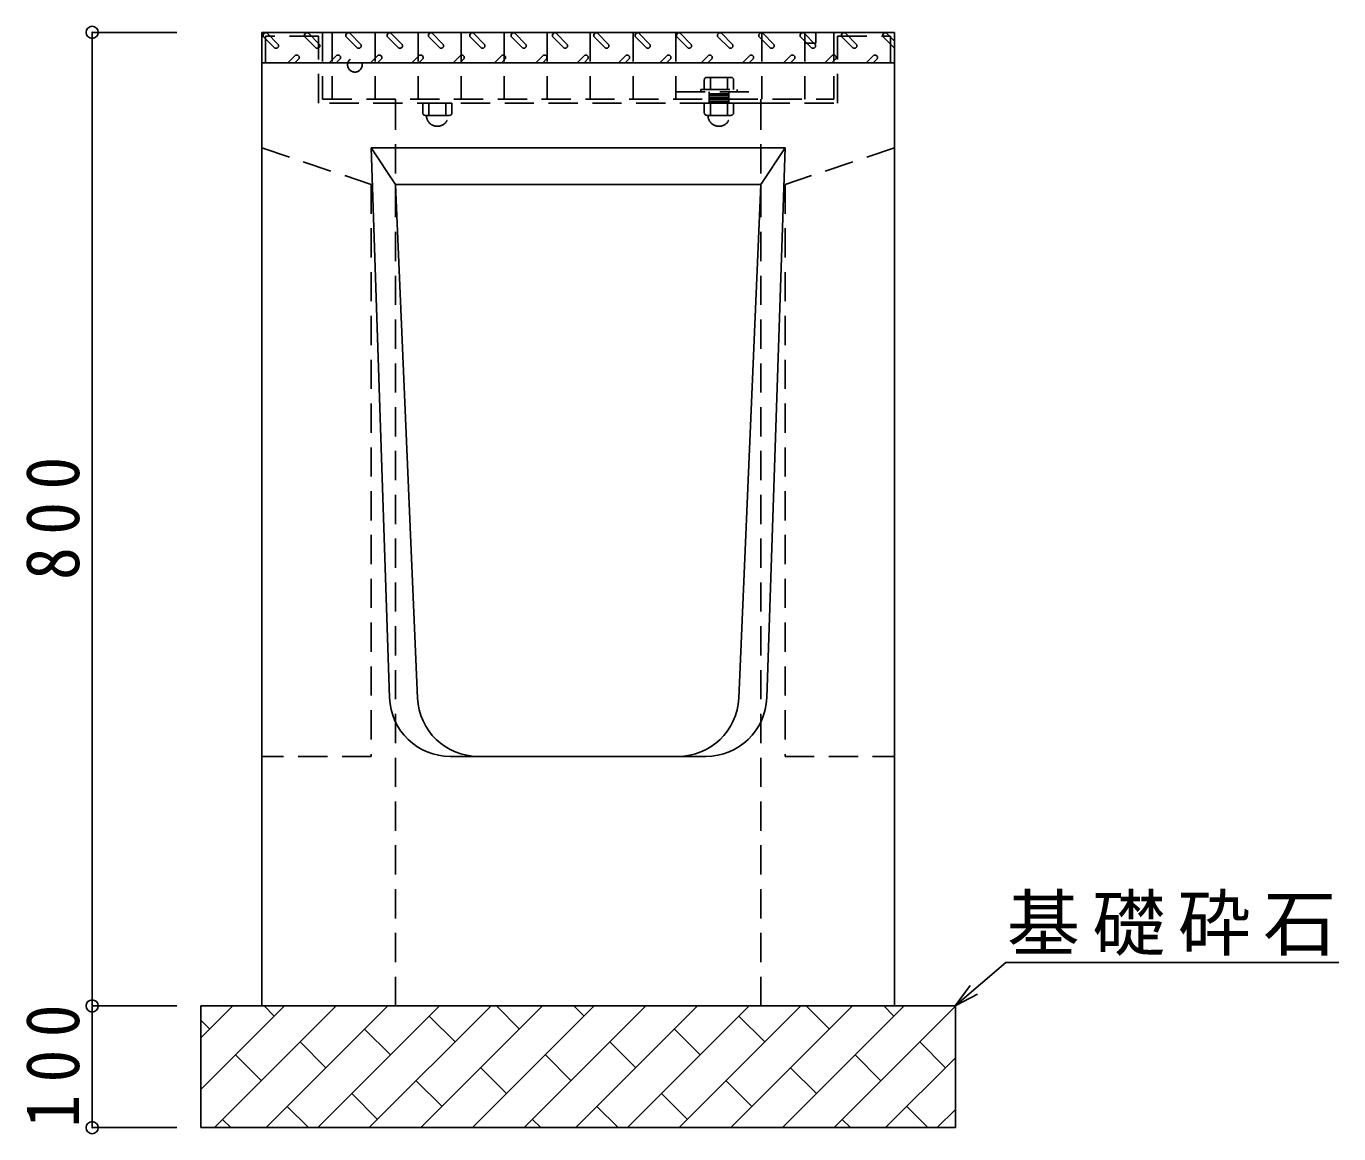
# Model space of a CAD drawing. Units: millimetres at full size, sheet at 1:20; details may follow other scales. Extents: x -575 to 740, y -880 to 1203.
# Drawn here: x -575 to 503, y -880 to 30 of the extents above; entities that cross this region are included whole.
import ezdxf

# ---------------------------------------------------------------- set-up
doc = ezdxf.new("R2010")
doc.units = ezdxf.units.MM
doc.header["$LTSCALE"] = 20
doc.header["$PDMODE"] = 32
doc.header["$PDSIZE"] = 10
doc.linetypes.add('DASHED1', pattern=[1.8, 1.2, -0.6])
for name, color, linetype in [('0-1', 7, 'Continuous'), ('0-3', 7, 'Continuous'), ('0-4', 2, 'DASHED1'), ('0-5', 3, 'Continuous')]:
    doc.layers.add(name, color=color, linetype=linetype)
doc.styles.add('ＭＳ ゴシック', font='')
doc.styles.get('ＭＳ ゴシック').set_extended_font_data('MS Gothic')

msp = doc.modelspace()

# ---------------------------------------------------------------- linework, layer by layer
at = {"layer": '0-1'}
for p, q in [((-381.58, -775), (-381.58, 25)), ((138.42, 25), (138.42, -775)), ((-276.52, -521.67), (-291.58, -70)), ((33.37, -521.67), (48.42, -70)), ((-271.58, -100), (-253.5, -522)), ((28.42, -100), (10.34, -522)), ((-16.6, -570), (-226.55, -570)), ((-431.58, -875), (-431.58, -775)), ((-431.58, -775), (188.42, -775)), ((-431.58, -843.71), (-362.87, -775)), ((-431.58, -801.28), (-405.29, -775)), ((-420.44, -875), (-320.44, -775)), ((-371.23, -783.36), (-379.59, -775)), ((-378.02, -875), (-278.02, -775)), ((-335.59, -875), (-235.59, -775)), ((-293.16, -875), (-193.16, -775)), ((-250.74, -875), (-150.74, -775)), ((-208.31, -875), (-108.31, -775)), ((-169.71, -793.97), (-188.68, -775)), ((-165.88, -875), (-65.88, -775)), ((-116.67, -783.36), (-125.04, -775)), ((-123.46, -875), (-23.46, -775)), ((-81.03, -875), (18.97, -775)), ((-38.6, -875), (61.4, -775)), ((3.82, -875), (103.82, -775)), ((46.25, -875), (146.25, -775)), ((84.85, -793.97), (65.88, -775)), ((88.68, -875), (188.42, -775.25)), ((137.89, -783.36), (129.52, -775)), ((188.42, -775), (188.42, -875)), ((-424.26, -793.97), (-431.58, -786.66)), ((-222.74, -804.58), (-243.95, -783.36)), ((31.82, -804.58), (10.61, -783.36)), ((-275.77, -815.18), (-296.98, -793.97)), ((-21.21, -815.18), (-42.43, -793.97)), ((-328.8, -825.79), (-350.02, -804.58)), ((-74.25, -825.79), (-95.46, -804.58)), ((180.31, -825.79), (159.1, -804.58)), ((-381.84, -836.4), (-403.05, -815.18)), ((-127.28, -836.4), (-148.49, -815.18)), ((127.28, -836.4), (106.07, -815.18)), ((131.1, -875), (188.42, -817.68)), ((-180.31, -847), (-201.53, -825.79)), ((74.25, -847), (53.03, -825.79)), ((-233.35, -857.61), (-254.56, -836.4)), ((21.21, -857.61), (0, -836.4)), ((-286.38, -868.22), (-307.59, -847)), ((-31.82, -868.22), (-53.03, -847)), ((-343.23, -875), (-360.62, -857.61)), ((-88.68, -875), (-106.07, -857.61)), ((165.88, -875), (148.49, -857.61)), ((173.53, -875), (188.42, -860.1)), ((-406.87, -875), (-413.66, -868.22)), ((-152.31, -875), (-159.1, -868.22)), ((102.24, -875), (95.46, -868.22)), ((-431.58, -875), (188.42, -875))]:
    msp.add_line(p, q, dxfattribs=at)
at = {"layer": '0-1', "linetype": 'DASHED1'}
for p, q in [((-271.58, -31), (-271.58, -775)), ((28.42, -31), (28.42, -775)), ((-381.58, -70), (-291.58, -100)), ((138.42, -70), (48.42, -100)), ((48.42, -100), (48.42, -570)), ((48.42, -570), (138.42, -570))]:
    msp.add_line(p, q, dxfattribs=at)
at = {"layer": '0-1'}
for points in [[(-291.58, -70), (48.42, -70), (28.42, -100)], [(-291.58, -70), (-271.58, -100), (28.42, -100)]]:
    msp.add_lwpolyline(points, dxfattribs=at)
at = {"layer": '0-1', "linetype": 'DASHED1'}
msp.add_lwpolyline([(-291.58, -100), (-291.58, -570), (-381.58, -570)], dxfattribs=at)
at = {"layer": '0-1'}
for centre, start, end in [((-226.55, -520), 181.90915, 270), ((-203.54, -520), 182.2906, 270), ((-39.62, -520), 270, 357.70938), ((-16.6, -520), 270, 358.09085)]:
    msp.add_arc(centre, 50, start, end, dxfattribs=at)
at = {"layer": '0-3'}
for p, q in [((-520.88, -775), (-520.88, 25)), ((-520.88, 25), (-451.19, 25)), ((229.96, -739.27), (503.42, -739.27)), ((188.15, -774.95), (200.62, -758.3)), ((-520.88, -875), (-520.88, -775)), ((-520.88, -775), (-451.19, -775)), ((-520.88, -775), (-451.19, -775)), ((-520.88, -775), (-451.19, -775)), ((-520.88, -875), (-451.19, -875))]:
    msp.add_line(p, q, dxfattribs=at)
msp.add_lwpolyline([(229.96, -739.27), (188.15, -774.95), (206.55, -765.26)], dxfattribs=at)
for p in [(-520.88, 25), (-520.88, -775), (-520.88, -875)]:
    msp.add_point(p, dxfattribs=at)
at = {"layer": '0-4'}
for p, q in [((-323.58, 25), (-323.58, -30)), ((-288.28, 25), (-288.28, -30)), ((-252.98, 25), (-252.98, -30)), ((-217.68, 25), (-217.68, -30)), ((-182.38, 25), (-182.38, -30)), ((-147.08, 25), (-147.08, -30)), ((-111.78, 25), (-111.78, -30)), ((-76.48, 25), (-76.48, -30)), ((-41.18, 25), (-41.18, -30)), ((29.42, 25), (29.42, -30)), ((64.72, 25), (64.72, -30)), ((64.72, 16), (73.72, 16)), ((-17.88, -14), (-17.88, -22)), ((4.12, -12), (-15.88, -12)), ((-12.88, -12), (-12.88, -22)), ((1.12, -12), (1.12, -22)), ((6.12, -14), (6.12, -22)), ((-41.18, -24), (29.42, -24)), ((-20.88, -22), (9.12, -22)), ((-20.88, -22), (-20.88, -24)), ((-13.88, -24), (-13.88, -33.2)), ((2.12, -24), (2.12, -33.2)), ((9.12, -22), (9.12, -24))]:
    msp.add_line(p, q, dxfattribs=at)
at = {"layer": '0-4', "color": 3}
for p, q in [((-13.88, -31.5), (2.12, -31.5)), ((-249.28, -41.2), (-249.28, -33.2)), ((-249.28, -33.2), (-225.28, -33.2)), ((-244.28, -43.2), (-244.28, -33.2)), ((-230.28, -43.2), (-230.28, -33.2)), ((-225.28, -41.2), (-225.28, -33.2)), ((-17.88, -41.2), (-17.88, -33.2)), ((6.12, -33.2), (-17.88, -33.2)), ((-13.88, -33), (2.12, -33)), ((-12.88, -43.2), (-12.88, -33.2)), ((1.12, -43.2), (1.12, -33.2)), ((6.12, -41.2), (6.12, -33.2)), ((-247.28, -43.2), (-227.28, -43.2)), ((4.12, -43.2), (-15.88, -43.2))]:
    msp.add_line(p, q, dxfattribs=at)
at = {"layer": '0-4'}
msp.add_lwpolyline([(-323.58, 25), (73.72, 25), (73.72, 16)], dxfattribs=at)
msp.add_circle((-305.02, -1.7), 6, dxfattribs=at)
for centre, start, end in [((-15.88, -14), 90, 180), ((4.12, -14), 0, 90)]:
    msp.add_arc(centre, 2, start, end, dxfattribs=at)
at = {"layer": '0-4', "color": 3}
for centre, radius, start, end in [((-247.28, -41.2), 2, 180, 270), ((-227.28, -41.2), 2, 270, 0), ((-15.88, -41.2), 2, 180, 270), ((4.12, -41.2), 2, 270, 0), ((-237.28, -43.2), 9, 180, 0), ((-5.88, -43.2), 9, 180, 0)]:
    msp.add_arc(centre, radius, start, end, dxfattribs=at)
at = {"layer": '0-5'}
for p, q in [((-381.58, 0), (-381.58, 25)), ((-381.58, 25), (138.42, 25)), ((-370.66, 12.02), (-380.28, 21.64)), ((-377.45, 24.47), (-379.15, 24.47)), ((-367.83, 14.85), (-377.45, 24.47)), ((-336.72, 12.02), (-346.34, 21.64)), ((-343.51, 24.47), (-345.2, 24.47)), ((-333.89, 14.85), (-343.51, 24.47)), ((-302.78, 12.02), (-312.4, 21.64)), ((-309.57, 24.47), (-311.26, 24.47)), ((-299.95, 14.85), (-309.57, 24.47)), ((-268.84, 12.02), (-278.45, 21.64)), ((-275.63, 24.47), (-277.32, 24.47)), ((-266.01, 14.85), (-275.63, 24.47)), ((-234.9, 12.02), (-244.51, 21.64)), ((-241.68, 24.47), (-243.38, 24.47)), ((-232.07, 14.85), (-241.68, 24.47)), ((-200.96, 12.02), (-210.57, 21.64)), ((-207.74, 24.47), (-209.44, 24.47)), ((-198.13, 14.85), (-207.74, 24.47)), ((-167.01, 12.02), (-176.63, 21.64)), ((-173.8, 24.47), (-175.5, 24.47)), ((-164.19, 14.85), (-173.8, 24.47)), ((-133.07, 12.02), (-142.69, 21.64)), ((-139.86, 24.47), (-141.56, 24.47)), ((-130.24, 14.85), (-139.86, 24.47)), ((-99.13, 12.02), (-108.75, 21.64)), ((-105.92, 24.47), (-107.62, 24.47)), ((-96.3, 14.85), (-105.92, 24.47)), ((-65.19, 12.02), (-74.81, 21.64)), ((-71.98, 24.47), (-73.68, 24.47)), ((-62.36, 14.85), (-71.98, 24.47)), ((-31.25, 12.02), (-40.87, 21.64)), ((-38.04, 24.47), (-39.73, 24.47)), ((-28.42, 14.85), (-38.04, 24.47)), ((2.69, 12.02), (-6.92, 21.64)), ((-4.1, 24.47), (-5.79, 24.47)), ((5.52, 14.85), (-4.1, 24.47)), ((36.63, 12.02), (27.02, 21.64)), ((29.84, 24.47), (28.15, 24.47)), ((39.46, 14.85), (29.84, 24.47)), ((70.57, 12.02), (60.96, 21.64)), ((63.79, 24.47), (62.09, 24.47)), ((73.4, 14.85), (63.79, 24.47)), ((96.03, 24.47), (94.9, 23.34)), ((94.9, 23.34), (94.9, 21.64)), ((104.52, 12.02), (94.9, 21.64)), ((97.73, 24.47), (96.03, 24.47)), ((107.34, 14.85), (97.73, 24.47)), ((138.46, 12.02), (128.84, 21.64)), ((138.48, 17.65), (131.67, 24.47)), ((138.42, 0), (138.42, 25)), ((-368.96, 12.02), (-370.66, 12.02)), ((-335.02, 12.02), (-336.72, 12.02)), ((-301.08, 12.02), (-302.78, 12.02)), ((-267.14, 12.02), (-268.84, 12.02)), ((-233.2, 12.02), (-234.9, 12.02)), ((-199.26, 12.02), (-200.96, 12.02)), ((-165.32, 12.02), (-167.01, 12.02)), ((-131.38, 12.02), (-133.07, 12.02)), ((-97.43, 12.02), (-99.13, 12.02)), ((-63.49, 12.02), (-65.19, 12.02)), ((-29.55, 12.02), (-31.25, 12.02)), ((4.39, 12.02), (2.69, 12.02)), ((38.33, 12.02), (36.63, 12.02)), ((72.27, 12.02), (70.57, 12.02)), ((106.21, 12.02), (104.52, 12.02)), ((-381.58, 0), (138.42, 0)), ((-359.98, 0), (-353.69, 6.29)), ((-354.32, 0), (-350.86, 3.46)), ((-351.99, 6.29), (-353.69, 6.29)), ((-350.86, 5.16), (-351.99, 6.29)), ((-350.86, 3.46), (-350.86, 5.16)), ((-326.04, 0), (-319.75, 6.29)), ((-320.38, 0), (-316.92, 3.46)), ((-318.05, 6.29), (-319.75, 6.29)), ((-316.92, 5.16), (-318.05, 6.29)), ((-316.92, 3.46), (-316.92, 5.16)), ((-292.1, 0), (-285.81, 6.29)), ((-286.44, 0), (-282.98, 3.46)), ((-284.11, 6.29), (-285.81, 6.29)), ((-282.98, 5.16), (-284.11, 6.29)), ((-282.98, 3.46), (-282.98, 5.16)), ((-258.16, 0), (-251.87, 6.29)), ((-252.5, 0), (-249.04, 3.46)), ((-250.17, 6.29), (-251.87, 6.29)), ((-249.04, 5.16), (-250.17, 6.29)), ((-249.04, 3.46), (-249.04, 5.16)), ((-224.21, 0), (-217.93, 6.29)), ((-218.56, 0), (-215.1, 3.46)), ((-216.23, 6.29), (-217.93, 6.29)), ((-215.1, 5.16), (-216.23, 6.29)), ((-215.1, 3.46), (-215.1, 5.16)), ((-190.27, 0), (-183.98, 6.29)), ((-184.62, 0), (-181.16, 3.46)), ((-182.29, 6.29), (-183.98, 6.29)), ((-181.16, 5.16), (-182.29, 6.29)), ((-181.16, 3.46), (-181.16, 5.16)), ((-156.33, 0), (-150.04, 6.29)), ((-150.68, 0), (-147.21, 3.46)), ((-148.35, 6.29), (-150.04, 6.29)), ((-147.21, 5.16), (-148.35, 6.29)), ((-147.21, 3.46), (-147.21, 5.16)), ((-122.39, 0), (-116.1, 6.29)), ((-116.73, 0), (-113.27, 3.46)), ((-114.41, 6.29), (-116.1, 6.29)), ((-113.27, 5.16), (-114.41, 6.29)), ((-113.27, 3.46), (-113.27, 5.16)), ((-88.45, 0), (-82.16, 6.29)), ((-82.79, 0), (-79.33, 3.46)), ((-80.46, 6.29), (-82.16, 6.29)), ((-79.33, 5.16), (-80.46, 6.29)), ((-79.33, 3.46), (-79.33, 5.16)), ((-54.51, 0), (-48.22, 6.29)), ((-48.85, 0), (-45.39, 3.46)), ((-46.52, 6.29), (-48.22, 6.29)), ((-45.39, 5.16), (-46.52, 6.29)), ((-45.39, 3.46), (-45.39, 5.16)), ((-20.57, 0), (-14.28, 6.29)), ((-14.91, 0), (-11.45, 3.46)), ((-12.58, 6.29), (-14.28, 6.29)), ((-11.45, 5.16), (-12.58, 6.29)), ((-11.45, 3.46), (-11.45, 5.16)), ((13.37, 0), (19.66, 6.29)), ((19.03, 0), (22.49, 3.46)), ((21.36, 6.29), (19.66, 6.29)), ((22.49, 5.16), (21.36, 6.29)), ((22.49, 3.46), (22.49, 5.16)), ((47.31, 0), (53.6, 6.29)), ((52.97, 0), (56.43, 3.46)), ((55.3, 6.29), (53.6, 6.29)), ((56.43, 5.16), (55.3, 6.29)), ((56.43, 3.46), (56.43, 5.16)), ((81.26, 0), (87.54, 6.29)), ((86.91, 0), (90.37, 3.46)), ((89.24, 6.29), (87.54, 6.29)), ((90.37, 5.16), (89.24, 6.29)), ((90.37, 3.46), (90.37, 5.16)), ((115.2, 0), (121.49, 6.29)), ((120.85, 0), (124.31, 3.46)), ((123.18, 6.29), (121.49, 6.29)), ((124.31, 5.16), (123.18, 6.29)), ((124.31, 3.46), (124.31, 5.16))]:
    msp.add_line(p, q, dxfattribs=at)
at = {"layer": '0-5', "linetype": 'DASHED1'}
for p, q in [((-381.58, 0), (-381.58, 25)), ((-378.38, 21.8), (-378.38, 0)), ((135.22, 21.8), (135.22, 0)), ((138.42, 0), (138.42, 25)), ((-381.58, 0), (-378.38, 0)), ((138.42, 0), (135.22, 0)), ((-331.58, -30), (-13.88, -30)), ((-271.58, -30), (-271.58, -33.2)), ((2.12, -30), (88.42, -30)), ((-13.88, -33.2), (-334.78, -33.2)), ((28.42, -33.2), (2.12, -33.2))]:
    msp.add_line(p, q, dxfattribs=at)
at = {"layer": '0-5', "color": 2, "linetype": 'DASHED1'}
for p, q in [((-13.88, -25.5), (2.12, -25.5)), ((-13.88, -27), (2.12, -27)), ((-13.88, -28.5), (2.12, -28.5)), ((-13.88, -30), (2.12, -30))]:
    msp.add_line(p, q, dxfattribs=at)
at = {"layer": '0-5', "linetype": 'DASHED1'}
for points in [[(-381.58, 25), (-331.58, 25), (-331.58, -30)], [(-334.78, -33.2), (-334.78, 21.8), (-378.38, 21.8)], [(28.42, -30), (28.42, -33.2), (91.62, -33.2), (91.62, 21.8), (135.22, 21.8)], [(138.42, 25), (88.42, 25), (88.42, -30)]]:
    msp.add_lwpolyline(points, dxfattribs=at)
at = {"layer": '0-5'}
for points in [[(-379.15, 24.47), (-380.28, 23.34), (-380.28, 21.64)], [(-345.2, 24.47), (-346.34, 23.34), (-346.34, 21.64)], [(-311.26, 24.47), (-312.4, 23.34), (-312.4, 21.64)], [(-277.32, 24.47), (-278.45, 23.34), (-278.45, 21.64)], [(-243.38, 24.47), (-244.51, 23.34), (-244.51, 21.64)], [(-209.44, 24.47), (-210.57, 23.34), (-210.57, 21.64)], [(-175.5, 24.47), (-176.63, 23.34), (-176.63, 21.64)], [(-141.56, 24.47), (-142.69, 23.34), (-142.69, 21.64)], [(-107.62, 24.47), (-108.75, 23.34), (-108.75, 21.64)], [(-73.68, 24.47), (-74.81, 23.34), (-74.81, 21.64)], [(-39.73, 24.47), (-40.87, 23.34), (-40.87, 21.64)], [(-5.79, 24.47), (-6.92, 23.34), (-6.92, 21.64)], [(28.15, 24.47), (27.02, 23.34), (27.02, 21.64)], [(62.09, 24.47), (60.96, 23.34), (60.96, 21.64)], [(131.67, 24.47), (129.97, 24.47), (128.84, 23.34), (128.84, 21.64)], [(-367.83, 14.85), (-367.83, 13.15), (-368.96, 12.02)], [(-333.89, 14.85), (-333.89, 13.15), (-335.02, 12.02)], [(-299.95, 14.85), (-299.95, 13.15), (-301.08, 12.02)], [(-266.01, 14.85), (-266.01, 13.15), (-267.14, 12.02)], [(-232.07, 14.85), (-232.07, 13.15), (-233.2, 12.02)], [(-198.13, 14.85), (-198.13, 13.15), (-199.26, 12.02)], [(-164.19, 14.85), (-164.19, 13.15), (-165.32, 12.02)], [(-130.24, 14.85), (-130.24, 13.15), (-131.38, 12.02)], [(-96.3, 14.85), (-96.3, 13.15), (-97.43, 12.02)], [(-62.36, 14.85), (-62.36, 13.15), (-63.49, 12.02)], [(-28.42, 14.85), (-28.42, 13.15), (-29.55, 12.02)], [(5.52, 14.85), (5.52, 13.15), (4.39, 12.02)], [(39.46, 14.85), (39.46, 13.15), (38.33, 12.02)], [(73.4, 14.85), (73.4, 13.15), (72.27, 12.02)], [(107.34, 14.85), (107.34, 13.15), (106.21, 12.02)]]:
    msp.add_lwpolyline(points, dxfattribs=at)

# ---------------------------------------------------------------- texts
at = {"layer": '0-3', "char_height": 43.99, "attachment_point": 7, "rotation": 90, "style": 'ＭＳ ゴシック'}
for s, insert in [('\\T1.38;\\W0.9;800', (-530.88, -425)), ('\\T1.38;\\W0.9;100', (-530.88, -875))]:
    msp.add_mtext(s, dxfattribs=dict(at, insert=insert))
at = {"layer": '0-3', "insert": (230.75, -733.75), "char_height": 43.99, "attachment_point": 7, "style": 'ＭＳ ゴシック'}
msp.add_mtext('\\T1.17;基礎砕石', dxfattribs=at)

doc.saveas('drawing.dxf')
